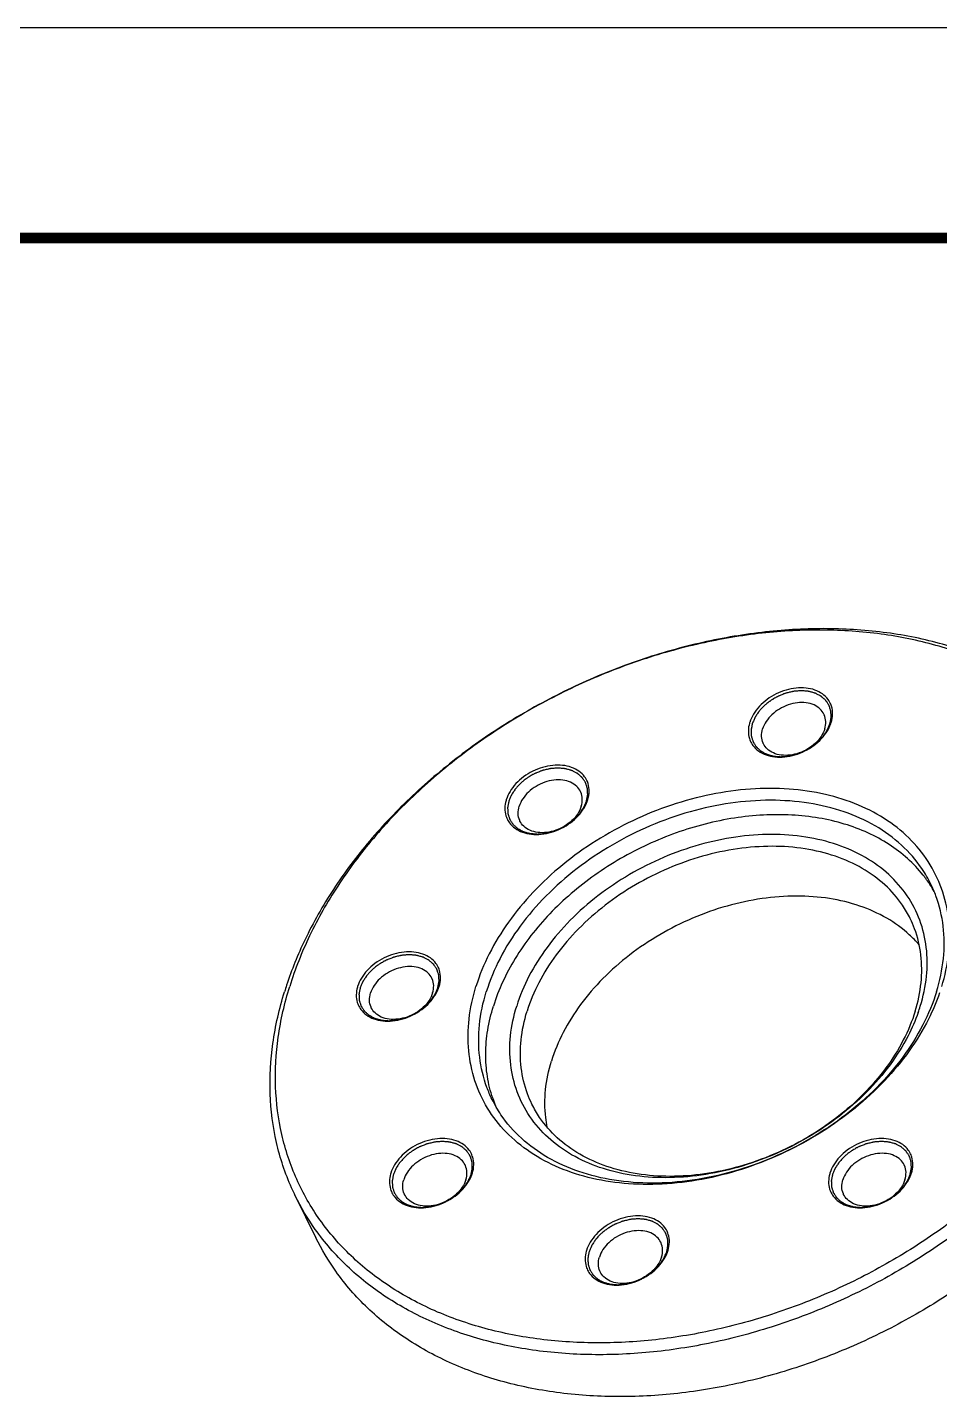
# Model space of a CAD drawing. Header units: millimetres. Extents: x 0 to 149, y 0 to 105.
# Drawn here: x 112.48 to 134.13, y 72.5 to 105 of the extents above; entities that cross this region are included whole.
import ezdxf

# ---------------------------------------------------------------- set-up
doc = ezdxf.new("R2010")
doc.units = ezdxf.units.MM
doc.header["$LTSCALE"] = 8.1675
doc.layers.get('0').update_dxf_attribs({"linetype": 'CONTINUOUS'})
doc.layers.add('02___PRT_ALL_AXES', color=7, linetype='CONTINUOUS')
doc.layers.add('7_ALL_FEATURES', color=7, linetype='CONTINUOUS')

msp = doc.modelspace()

# ---------------------------------------------------------------- linework, layer by layer
at = {"color": 7, "linetype": 'Continuous'}
msp.add_line((0, 105), (148.5, 105), dxfattribs=at)
at = {"color": 7, "linetype": 'Continuous', "const_width": 0.25}
msp.add_lwpolyline([(143.5, 100), (5, 100)], dxfattribs=at)
at = {"color": 2, "linetype": 'Continuous'}
for points, start_tangent, end_tangent in [([(131.5275, 88.4716), (131.5422, 88.5477), (131.5496, 88.5857), (131.5533, 88.6048), (131.5551, 88.6143), (131.557, 88.6238), (131.5565, 88.6329), (131.5561, 88.6421), (131.5553, 88.6604), (131.5536, 88.697), (131.5519, 88.7335), (131.5511, 88.7518), (131.5506, 88.761), (131.5502, 88.7701), (131.5476, 88.7786), (131.5449, 88.787), (131.5396, 88.8039), (131.5289, 88.8376), (131.5182, 88.8714), (131.5129, 88.8882), (131.5102, 88.8967), (131.5075, 88.9051), (131.5026, 88.9126), (131.4977, 88.9202), (131.4879, 88.9352), (131.4682, 88.9653), (131.4485, 88.9954), (131.4387, 89.0105), (131.4338, 89.018), (131.4289, 89.0255), (131.4221, 89.0316), (131.4153, 89.0377), (131.4016, 89.0498), (131.3744, 89.074), (131.3472, 89.0983), (131.3336, 89.1104), (131.3268, 89.1165), (131.32, 89.1226), (131.3114, 89.1271), (131.3029, 89.1316), (131.2859, 89.1406), (131.2519, 89.1587), (131.2179, 89.1767), (131.2009, 89.1858), (131.1924, 89.1903), (131.1839, 89.1948), (131.174, 89.1976), (131.1641, 89.2004), (131.1443, 89.206), (131.1048, 89.2172), (131.0653, 89.2283), (131.0455, 89.2339), (131.0356, 89.2367), (131.0258, 89.2395), (131.0147, 89.2405), (131.0036, 89.2414), (130.9814, 89.2434), (130.9371, 89.2472), (130.8928, 89.2511), (130.8706, 89.253), (130.8485, 89.255), (130.8255, 89.2531), (130.8026, 89.2512), (130.7567, 89.2475), (130.7108, 89.2438), (130.6879, 89.2419), (130.665, 89.24), (130.6418, 89.2345), (130.6185, 89.229), (130.5721, 89.2179), (130.5257, 89.2069), (130.5024, 89.2014), (130.4792, 89.1959), (130.4566, 89.1869), (130.434, 89.1779), (130.3888, 89.16), (130.3436, 89.142), (130.3209, 89.1331), (130.2983, 89.1241), (130.2768, 89.1118), (130.2553, 89.0994), (130.2123, 89.0748), (130.1693, 89.0502), (130.1478, 89.0378), (130.1263, 89.0255), (130.1075, 89.0108), (130.0886, 88.996), (130.051, 88.9665), (130.0133, 88.9369), (129.9945, 88.9222), (129.9757, 88.9074), (129.9599, 88.8906), (129.944, 88.8737), (129.9124, 88.84), (129.8808, 88.8063), (129.8649, 88.7895), (129.8491, 88.7727), (129.8369, 88.7544), (129.8247, 88.7361), (129.8002, 88.6996), (129.7758, 88.663), (129.7636, 88.6447), (129.7575, 88.6356), (129.7514, 88.6265), (129.7472, 88.6168), (129.7431, 88.6071), (129.7349, 88.5878), (129.7184, 88.549), (129.6854, 88.4716)], (0.1901957, 0.9817462), (-0.392221, -0.919871)), ([(129.6854, 88.4716), (129.6706, 88.3956), (129.6632, 88.3575), (129.6596, 88.3385), (129.6577, 88.329), (129.6559, 88.3195), (129.6563, 88.3103), (129.6567, 88.3012), (129.6576, 88.2829), (129.6592, 88.2463), (129.6609, 88.2097), (129.6618, 88.1914), (129.6622, 88.1823), (129.6626, 88.1731), (129.6653, 88.1647), (129.6679, 88.1563), (129.6733, 88.1394), (129.6839, 88.1056), (129.6946, 88.0719), (129.7, 88.055), (129.7026, 88.0466), (129.7053, 88.0381), (129.7102, 88.0306), (129.7151, 88.0231), (129.725, 88.008), (129.7446, 87.9779), (129.7643, 87.9478), (129.7741, 87.9328), (129.779, 87.9253), (129.784, 87.9177), (129.7908, 87.9117), (129.7976, 87.9056), (129.8112, 87.8935), (129.8384, 87.8692), (129.8657, 87.845), (129.8793, 87.8328), (129.8861, 87.8268), (129.8929, 87.8207), (129.9014, 87.8162), (129.9099, 87.8117), (129.9269, 87.8026), (129.9609, 87.7846), (129.995, 87.7665), (130.012, 87.7575), (130.0205, 87.753), (130.029, 87.7485), (130.0389, 87.7457), (130.0487, 87.7429), (130.0685, 87.7373), (130.108, 87.7261), (130.1475, 87.7149), (130.1673, 87.7093), (130.1772, 87.7066), (130.1871, 87.7038), (130.1982, 87.7028), (130.2092, 87.7018), (130.2314, 87.6999), (130.2757, 87.696), (130.32, 87.6922), (130.3422, 87.6902), (130.3644, 87.6883), (130.3873, 87.6902), (130.4102, 87.692), (130.4561, 87.6958), (130.502, 87.6995), (130.5249, 87.7014), (130.5479, 87.7032), (130.5711, 87.7087), (130.5943, 87.7143), (130.6407, 87.7253), (130.6872, 87.7364), (130.7104, 87.7419), (130.7336, 87.7474), (130.7562, 87.7564), (130.7788, 87.7654), (130.8241, 87.7833), (130.8693, 87.8012), (130.8919, 87.8102), (130.9145, 87.8192), (130.936, 87.8315), (130.9575, 87.8438), (131.0005, 87.8685), (131.0435, 87.8931), (131.065, 87.9054), (131.0865, 87.9177), (131.1054, 87.9325), (131.1242, 87.9473), (131.1618, 87.9768), (131.1995, 88.0063), (131.2183, 88.0211), (131.2371, 88.0359), (131.253, 88.0527), (131.2688, 88.0696), (131.3004, 88.1032), (131.3321, 88.1369), (131.3479, 88.1538), (131.3637, 88.1706), (131.3759, 88.1889), (131.3882, 88.2072), (131.4126, 88.2437), (131.437, 88.2803), (131.4492, 88.2985), (131.4554, 88.3077), (131.4615, 88.3168), (131.4656, 88.3265), (131.4697, 88.3362), (131.478, 88.3555), (131.4945, 88.3942), (131.5275, 88.4716)], (-0.1901957, -0.9817462), (0.392221, 0.919871)), ([(125.75, 86.6362), (125.7647, 86.7123), (125.7721, 86.7503), (125.7758, 86.7693), (125.7776, 86.7788), (125.7794, 86.7883), (125.779, 86.7975), (125.7786, 86.8066), (125.7778, 86.8249), (125.7761, 86.8615), (125.7744, 86.8981), (125.7736, 86.9164), (125.7731, 86.9255), (125.7727, 86.9347), (125.7701, 86.9431), (125.7674, 86.9516), (125.7621, 86.9684), (125.7514, 87.0022), (125.7407, 87.0359), (125.7354, 87.0528), (125.7327, 87.0612), (125.73, 87.0697), (125.7251, 87.0772), (125.7202, 87.0847), (125.7104, 87.0998), (125.6907, 87.1299), (125.671, 87.16), (125.6612, 87.175), (125.6563, 87.1826), (125.6514, 87.1901), (125.6446, 87.1961), (125.6378, 87.2022), (125.6241, 87.2143), (125.5969, 87.2386), (125.5697, 87.2629), (125.5561, 87.275), (125.5493, 87.281), (125.5424, 87.2871), (125.5339, 87.2916), (125.5254, 87.2961), (125.5084, 87.3052), (125.4744, 87.3232), (125.4404, 87.3413), (125.4234, 87.3503), (125.4149, 87.3548), (125.4064, 87.3594), (125.3965, 87.3622), (125.3866, 87.3649), (125.3668, 87.3705), (125.3273, 87.3817), (125.2878, 87.3929), (125.268, 87.3985), (125.2581, 87.4013), (125.2483, 87.4041), (125.2372, 87.405), (125.2261, 87.406), (125.2039, 87.4079), (125.1596, 87.4118), (125.1153, 87.4156), (125.0931, 87.4176), (125.071, 87.4195), (125.048, 87.4176), (125.0251, 87.4158), (124.9792, 87.412), (124.9333, 87.4083), (124.9104, 87.4065), (124.8875, 87.4046), (124.8642, 87.3991), (124.841, 87.3935), (124.7946, 87.3825), (124.7482, 87.3715), (124.7249, 87.3659), (124.7017, 87.3604), (124.6791, 87.3514), (124.6565, 87.3425), (124.6113, 87.3245), (124.5661, 87.3066), (124.5434, 87.2976), (124.5208, 87.2886), (124.4993, 87.2763), (124.4778, 87.264), (124.4348, 87.2394), (124.3918, 87.2147), (124.3703, 87.2024), (124.3488, 87.1901), (124.33, 87.1753), (124.3111, 87.1605), (124.2735, 87.131), (124.2358, 87.1015), (124.217, 87.0867), (124.1982, 87.0719), (124.1824, 87.0551), (124.1665, 87.0383), (124.1349, 87.0046), (124.1032, 86.9709), (124.0874, 86.9541), (124.0716, 86.9372), (124.0594, 86.9189), (124.0472, 86.9007), (124.0227, 86.8641), (123.9983, 86.8276), (123.9861, 86.8093), (123.98, 86.8001), (123.9739, 86.791), (123.9697, 86.7813), (123.9656, 86.7717), (123.9574, 86.7523), (123.9409, 86.7136), (123.9079, 86.6362)], (0.1901957, 0.9817462), (-0.392221, -0.919871)), ([(123.9079, 86.6362), (123.8931, 86.5601), (123.8857, 86.5221), (123.8821, 86.5031), (123.8802, 86.4935), (123.8784, 86.484), (123.8788, 86.4749), (123.8792, 86.4657), (123.8801, 86.4474), (123.8817, 86.4109), (123.8834, 86.3743), (123.8843, 86.356), (123.8847, 86.3468), (123.8851, 86.3377), (123.8878, 86.3292), (123.8904, 86.3208), (123.8958, 86.3039), (123.9064, 86.2702), (123.9171, 86.2364), (123.9224, 86.2196), (123.9251, 86.2111), (123.9278, 86.2027), (123.9327, 86.1952), (123.9376, 86.1876), (123.9475, 86.1726), (123.9671, 86.1425), (123.9868, 86.1124), (123.9966, 86.0973), (124.0015, 86.0898), (124.0065, 86.0823), (124.0133, 86.0762), (124.0201, 86.0702), (124.0337, 86.058), (124.0609, 86.0338), (124.0881, 86.0095), (124.1018, 85.9974), (124.1086, 85.9913), (124.1154, 85.9852), (124.1239, 85.9807), (124.1324, 85.9762), (124.1494, 85.9672), (124.1834, 85.9491), (124.2175, 85.9311), (124.2345, 85.922), (124.243, 85.9175), (124.2515, 85.913), (124.2614, 85.9102), (124.2712, 85.9074), (124.291, 85.9018), (124.3305, 85.8907), (124.37, 85.8795), (124.3898, 85.8739), (124.3997, 85.8711), (124.4096, 85.8683), (124.4206, 85.8673), (124.4317, 85.8664), (124.4539, 85.8644), (124.4982, 85.8606), (124.5425, 85.8567), (124.5647, 85.8548), (124.5868, 85.8529), (124.6098, 85.8547), (124.6327, 85.8566), (124.6786, 85.8603), (124.7245, 85.864), (124.7474, 85.8659), (124.7704, 85.8678), (124.7936, 85.8733), (124.8168, 85.8788), (124.8632, 85.8899), (124.9097, 85.9009), (124.9329, 85.9064), (124.9561, 85.912), (124.9787, 85.9209), (125.0013, 85.9299), (125.0465, 85.9478), (125.0918, 85.9658), (125.1144, 85.9748), (125.137, 85.9837), (125.1585, 85.9961), (125.18, 86.0084), (125.223, 86.033), (125.266, 86.0576), (125.2875, 86.07), (125.309, 86.0823), (125.3279, 86.0971), (125.3467, 86.1118), (125.3843, 86.1414), (125.422, 86.1709), (125.4408, 86.1857), (125.4596, 86.2004), (125.4755, 86.2173), (125.4913, 86.2341), (125.5229, 86.2678), (125.5546, 86.3015), (125.5704, 86.3183), (125.5862, 86.3352), (125.5984, 86.3534), (125.6107, 86.3717), (125.6351, 86.4083), (125.6595, 86.4448), (125.6717, 86.4631), (125.6778, 86.4722), (125.684, 86.4814), (125.6881, 86.491), (125.6922, 86.5007), (125.7005, 86.5201), (125.717, 86.5588), (125.75, 86.6362)], (-0.1901957, -0.9817462), (0.392221, 0.919871)), ([(122.2225, 82.205), (122.2372, 82.2811), (122.2446, 82.3191), (122.2483, 82.3381), (122.2501, 82.3477), (122.2519, 82.3572), (122.2515, 82.3663), (122.2511, 82.3755), (122.2503, 82.3938), (122.2486, 82.4303), (122.2469, 82.4669), (122.246, 82.4852), (122.2456, 82.4944), (122.2452, 82.5035), (122.2425, 82.512), (122.2399, 82.5204), (122.2345, 82.5373), (122.2239, 82.571), (122.2132, 82.6048), (122.2079, 82.6216), (122.2052, 82.6301), (122.2025, 82.6385), (122.1976, 82.646), (122.1927, 82.6536), (122.1829, 82.6686), (122.1632, 82.6987), (122.1435, 82.7288), (122.1337, 82.7439), (122.1288, 82.7514), (122.1239, 82.7589), (122.117, 82.765), (122.1102, 82.771), (122.0966, 82.7832), (122.0694, 82.8074), (122.0422, 82.8317), (122.0285, 82.8438), (122.0217, 82.8499), (122.0149, 82.8559), (122.0064, 82.8605), (121.9979, 82.865), (121.9809, 82.874), (121.9469, 82.8921), (121.9129, 82.9101), (121.8958, 82.9192), (121.8873, 82.9237), (121.8788, 82.9282), (121.869, 82.931), (121.8591, 82.9338), (121.8393, 82.9394), (121.7998, 82.9505), (121.7603, 82.9617), (121.7405, 82.9673), (121.7306, 82.9701), (121.7207, 82.9729), (121.7097, 82.9739), (121.6986, 82.9748), (121.6764, 82.9768), (121.6321, 82.9806), (121.5878, 82.9845), (121.5656, 82.9864), (121.5435, 82.9883), (121.5205, 82.9865), (121.4976, 82.9846), (121.4517, 82.9809), (121.4058, 82.9772), (121.3829, 82.9753), (121.36, 82.9734), (121.3367, 82.9679), (121.3135, 82.9624), (121.2671, 82.9513), (121.2206, 82.9403), (121.1974, 82.9348), (121.1742, 82.9292), (121.1516, 82.9203), (121.129, 82.9113), (121.0838, 82.8934), (121.0385, 82.8754), (121.0159, 82.8664), (120.9933, 82.8575), (120.9718, 82.8451), (120.9503, 82.8328), (120.9073, 82.8082), (120.8643, 82.7835), (120.8428, 82.7712), (120.8213, 82.7589), (120.8025, 82.7441), (120.7836, 82.7294), (120.746, 82.6998), (120.7083, 82.6703), (120.6895, 82.6555), (120.6707, 82.6408), (120.6548, 82.6239), (120.639, 82.6071), (120.6074, 82.5734), (120.5757, 82.5397), (120.5599, 82.5229), (120.5441, 82.506), (120.5319, 82.4878), (120.5197, 82.4695), (120.4952, 82.4329), (120.4708, 82.3964), (120.4586, 82.3781), (120.4525, 82.369), (120.4464, 82.3598), (120.4422, 82.3502), (120.4381, 82.3405), (120.4299, 82.3211), (120.4133, 82.2824), (120.3803, 82.205)], (0.1901957, 0.9817462), (-0.392221, -0.919871)), ([(120.3803, 82.205), (120.3656, 82.1289), (120.3582, 82.0909), (120.3545, 82.0719), (120.3527, 82.0624), (120.3509, 82.0529), (120.3513, 82.0437), (120.3517, 82.0346), (120.3525, 82.0163), (120.3542, 81.9797), (120.3559, 81.9431), (120.3567, 81.9248), (120.3572, 81.9157), (120.3576, 81.9065), (120.3603, 81.8981), (120.3629, 81.8896), (120.3683, 81.8728), (120.3789, 81.839), (120.3896, 81.8053), (120.3949, 81.7884), (120.3976, 81.78), (120.4003, 81.7715), (120.4052, 81.764), (120.4101, 81.7565), (120.4199, 81.7414), (120.4396, 81.7113), (120.4593, 81.6812), (120.4691, 81.6662), (120.474, 81.6586), (120.4789, 81.6511), (120.4858, 81.6451), (120.4926, 81.639), (120.5062, 81.6269), (120.5334, 81.6026), (120.5606, 81.5783), (120.5742, 81.5662), (120.5811, 81.5601), (120.5879, 81.5541), (120.5964, 81.5496), (120.6049, 81.5451), (120.6219, 81.536), (120.6559, 81.518), (120.6899, 81.4999), (120.7069, 81.4909), (120.7155, 81.4864), (120.724, 81.4818), (120.7338, 81.479), (120.7437, 81.4763), (120.7635, 81.4707), (120.803, 81.4595), (120.8425, 81.4483), (120.8623, 81.4427), (120.8722, 81.4399), (120.8821, 81.4371), (120.8931, 81.4362), (120.9042, 81.4352), (120.9264, 81.4333), (120.9707, 81.4294), (121.015, 81.4256), (121.0372, 81.4236), (121.0593, 81.4217), (121.0823, 81.4236), (121.1052, 81.4254), (121.1511, 81.4291), (121.197, 81.4329), (121.2199, 81.4347), (121.2428, 81.4366), (121.2661, 81.4421), (121.2893, 81.4477), (121.3357, 81.4587), (121.3822, 81.4697), (121.4054, 81.4753), (121.4286, 81.4808), (121.4512, 81.4898), (121.4738, 81.4987), (121.519, 81.5167), (121.5643, 81.5346), (121.5869, 81.5436), (121.6095, 81.5526), (121.631, 81.5649), (121.6525, 81.5772), (121.6955, 81.6018), (121.7385, 81.6265), (121.76, 81.6388), (121.7815, 81.6511), (121.8003, 81.6659), (121.8192, 81.6807), (121.8568, 81.7102), (121.8945, 81.7397), (121.9133, 81.7545), (121.9321, 81.7693), (121.9479, 81.7861), (121.9638, 81.8029), (121.9954, 81.8366), (122.0271, 81.8703), (122.0429, 81.8871), (122.0587, 81.904), (122.0709, 81.9223), (122.0831, 81.9405), (122.1076, 81.9771), (122.132, 82.0136), (122.1442, 82.0319), (122.1503, 82.041), (122.1564, 82.0502), (122.1606, 82.0599), (122.1647, 82.0695), (122.1729, 82.0889), (122.1895, 82.1276), (122.2225, 82.205)], (-0.1901957, -0.9817462), (0.392221, 0.919871)), ([(123.0113, 77.7738), (123.026, 77.8499), (123.0334, 77.888), (123.0371, 77.907), (123.0389, 77.9165), (123.0408, 77.926), (123.0404, 77.9351), (123.0399, 77.9443), (123.0391, 77.9626), (123.0374, 77.9992), (123.0357, 78.0358), (123.0349, 78.0541), (123.0345, 78.0632), (123.0341, 78.0724), (123.0314, 78.0808), (123.0287, 78.0892), (123.0234, 78.1061), (123.0127, 78.1398), (123.002, 78.1736), (122.9967, 78.1905), (122.994, 78.1989), (122.9914, 78.2073), (122.9865, 78.2149), (122.9815, 78.2224), (122.9717, 78.2374), (122.952, 78.2675), (122.9324, 78.2976), (122.9225, 78.3127), (122.9176, 78.3202), (122.9127, 78.3277), (122.9059, 78.3338), (122.8991, 78.3399), (122.8855, 78.352), (122.8582, 78.3763), (122.831, 78.4005), (122.8174, 78.4127), (122.8106, 78.4187), (122.8038, 78.4248), (122.7953, 78.4293), (122.7868, 78.4338), (122.7698, 78.4428), (122.7357, 78.4609), (122.7017, 78.479), (122.6847, 78.488), (122.6762, 78.4925), (122.6677, 78.497), (122.6578, 78.4998), (122.6479, 78.5026), (122.6282, 78.5082), (122.5886, 78.5194), (122.5491, 78.5305), (122.5294, 78.5361), (122.5195, 78.5389), (122.5096, 78.5417), (122.4985, 78.5427), (122.4874, 78.5437), (122.4653, 78.5456), (122.421, 78.5494), (122.3766, 78.5533), (122.3545, 78.5552), (122.3323, 78.5572), (122.3094, 78.5553), (122.2864, 78.5534), (122.2406, 78.5497), (122.1947, 78.546), (122.1717, 78.5441), (122.1488, 78.5423), (122.1256, 78.5367), (122.1024, 78.5312), (122.0559, 78.5202), (122.0095, 78.5091), (121.9863, 78.5036), (121.9631, 78.4981), (121.9404, 78.4891), (121.9178, 78.4801), (121.8726, 78.4622), (121.8274, 78.4442), (121.8048, 78.4353), (121.7822, 78.4263), (121.7607, 78.414), (121.7392, 78.4017), (121.6961, 78.377), (121.6531, 78.3524), (121.6316, 78.3401), (121.6101, 78.3277), (121.5913, 78.313), (121.5725, 78.2982), (121.5348, 78.2687), (121.4972, 78.2391), (121.4783, 78.2244), (121.4595, 78.2096), (121.4437, 78.1928), (121.4279, 78.1759), (121.3962, 78.1422), (121.3646, 78.1086), (121.3488, 78.0917), (121.3329, 78.0749), (121.3207, 78.0566), (121.3085, 78.0383), (121.2841, 78.0018), (121.2596, 77.9652), (121.2474, 77.947), (121.2413, 77.9378), (121.2352, 77.9287), (121.2311, 77.919), (121.2269, 77.9093), (121.2187, 77.89), (121.2022, 77.8513), (121.1692, 77.7738)], (0.1901957, 0.9817462), (-0.392221, -0.919871)), ([(133.4319, 77.7738), (133.4467, 77.8499), (133.454, 77.888), (133.4577, 77.907), (133.4596, 77.9165), (133.4614, 77.926), (133.461, 77.9351), (133.4606, 77.9443), (133.4597, 77.9626), (133.458, 77.9992), (133.4564, 78.0358), (133.4555, 78.0541), (133.4551, 78.0632), (133.4547, 78.0724), (133.452, 78.0808), (133.4493, 78.0892), (133.444, 78.1061), (133.4333, 78.1398), (133.4227, 78.1736), (133.4173, 78.1905), (133.4147, 78.1989), (133.412, 78.2073), (133.4071, 78.2149), (133.4022, 78.2224), (133.3923, 78.2374), (133.3727, 78.2675), (133.353, 78.2976), (133.3431, 78.3127), (133.3382, 78.3202), (133.3333, 78.3277), (133.3265, 78.3338), (133.3197, 78.3399), (133.3061, 78.352), (133.2789, 78.3763), (133.2516, 78.4005), (133.238, 78.4127), (133.2312, 78.4187), (133.2244, 78.4248), (133.2159, 78.4293), (133.2074, 78.4338), (133.1904, 78.4428), (133.1563, 78.4609), (133.1223, 78.479), (133.1053, 78.488), (133.0968, 78.4925), (133.0883, 78.497), (133.0784, 78.4998), (133.0685, 78.5026), (133.0488, 78.5082), (133.0093, 78.5194), (132.9697, 78.5305), (132.95, 78.5361), (132.9401, 78.5389), (132.9302, 78.5417), (132.9191, 78.5427), (132.908, 78.5437), (132.8859, 78.5456), (132.8416, 78.5494), (132.7972, 78.5533), (132.7751, 78.5552), (132.7529, 78.5572), (132.73, 78.5553), (132.707, 78.5534), (132.6612, 78.5497), (132.6153, 78.546), (132.5924, 78.5441), (132.5694, 78.5423), (132.5462, 78.5367), (132.523, 78.5312), (132.4765, 78.5202), (132.4301, 78.5091), (132.4069, 78.5036), (132.3837, 78.4981), (132.3611, 78.4891), (132.3384, 78.4801), (132.2932, 78.4622), (132.248, 78.4442), (132.2254, 78.4353), (132.2028, 78.4263), (132.1813, 78.414), (132.1598, 78.4017), (132.1168, 78.377), (132.0737, 78.3524), (132.0522, 78.3401), (132.0307, 78.3277), (132.0119, 78.313), (131.9931, 78.2982), (131.9554, 78.2687), (131.9178, 78.2391), (131.899, 78.2244), (131.8801, 78.2096), (131.8643, 78.1928), (131.8485, 78.1759), (131.8168, 78.1422), (131.7852, 78.1086), (131.7694, 78.0917), (131.7536, 78.0749), (131.7413, 78.0566), (131.7291, 78.0383), (131.7047, 78.0018), (131.6803, 77.9652), (131.668, 77.947), (131.6619, 77.9378), (131.6558, 77.9287), (131.6517, 77.919), (131.6476, 77.9093), (131.6393, 77.89), (131.6228, 77.8513), (131.5898, 77.7738)], (0.1901957, 0.9817462), (-0.392221, -0.919871)), ([(121.1692, 77.7738), (121.1544, 77.6978), (121.1471, 77.6597), (121.1434, 77.6407), (121.1415, 77.6312), (121.1397, 77.6217), (121.1401, 77.6126), (121.1405, 77.6034), (121.1414, 77.5851), (121.1431, 77.5485), (121.1448, 77.5119), (121.1456, 77.4936), (121.146, 77.4845), (121.1464, 77.4753), (121.1491, 77.4669), (121.1518, 77.4585), (121.1571, 77.4416), (121.1678, 77.4079), (121.1784, 77.3741), (121.1838, 77.3572), (121.1864, 77.3488), (121.1891, 77.3404), (121.194, 77.3328), (121.199, 77.3253), (121.2088, 77.3103), (121.2285, 77.2802), (121.2481, 77.2501), (121.258, 77.235), (121.2629, 77.2275), (121.2678, 77.22), (121.2746, 77.2139), (121.2814, 77.2078), (121.295, 77.1957), (121.3222, 77.1714), (121.3495, 77.1472), (121.3631, 77.135), (121.3699, 77.129), (121.3767, 77.1229), (121.3852, 77.1184), (121.3937, 77.1139), (121.4107, 77.1049), (121.4448, 77.0868), (121.4788, 77.0687), (121.4958, 77.0597), (121.5043, 77.0552), (121.5128, 77.0507), (121.5227, 77.0479), (121.5326, 77.0451), (121.5523, 77.0395), (121.5919, 77.0283), (121.6314, 77.0172), (121.6511, 77.0116), (121.661, 77.0088), (121.6709, 77.006), (121.682, 77.005), (121.6931, 77.004), (121.7152, 77.0021), (121.7595, 76.9982), (121.8039, 76.9944), (121.826, 76.9925), (121.8482, 76.9905), (121.8711, 76.9924), (121.8941, 76.9943), (121.9399, 76.998), (121.9858, 77.0017), (122.0088, 77.0036), (122.0317, 77.0054), (122.0549, 77.011), (122.0781, 77.0165), (122.1246, 77.0275), (122.171, 77.0386), (122.1942, 77.0441), (122.2174, 77.0496), (122.24, 77.0586), (122.2627, 77.0676), (122.3079, 77.0855), (122.3531, 77.1035), (122.3757, 77.1124), (122.3983, 77.1214), (122.4198, 77.1337), (122.4413, 77.146), (122.4843, 77.1707), (122.5274, 77.1953), (122.5489, 77.2076), (122.5704, 77.22), (122.5892, 77.2347), (122.608, 77.2495), (122.6457, 77.279), (122.6833, 77.3086), (122.7021, 77.3233), (122.721, 77.3381), (122.7368, 77.3549), (122.7526, 77.3718), (122.7843, 77.4055), (122.8159, 77.4391), (122.8317, 77.456), (122.8476, 77.4728), (122.8598, 77.4911), (122.872, 77.5094), (122.8964, 77.5459), (122.9209, 77.5825), (122.9331, 77.6007), (122.9392, 77.6099), (122.9453, 77.619), (122.9494, 77.6287), (122.9535, 77.6384), (122.9618, 77.6577), (122.9783, 77.6964), (123.0113, 77.7738)], (-0.1901957, -0.9817462), (0.392221, 0.919871)), ([(131.5898, 77.7738), (131.5751, 77.6978), (131.5677, 77.6597), (131.564, 77.6407), (131.5622, 77.6312), (131.5603, 77.6217), (131.5607, 77.6126), (131.5612, 77.6034), (131.562, 77.5851), (131.5637, 77.5485), (131.5654, 77.5119), (131.5662, 77.4936), (131.5666, 77.4845), (131.5671, 77.4753), (131.5697, 77.4669), (131.5724, 77.4585), (131.5777, 77.4416), (131.5884, 77.4079), (131.5991, 77.3741), (131.6044, 77.3572), (131.6071, 77.3488), (131.6097, 77.3404), (131.6146, 77.3328), (131.6196, 77.3253), (131.6294, 77.3103), (131.6491, 77.2802), (131.6687, 77.2501), (131.6786, 77.235), (131.6835, 77.2275), (131.6884, 77.22), (131.6952, 77.2139), (131.702, 77.2078), (131.7156, 77.1957), (131.7429, 77.1714), (131.7701, 77.1472), (131.7837, 77.135), (131.7905, 77.129), (131.7973, 77.1229), (131.8058, 77.1184), (131.8143, 77.1139), (131.8313, 77.1049), (131.8654, 77.0868), (131.8994, 77.0687), (131.9164, 77.0597), (131.9249, 77.0552), (131.9334, 77.0507), (131.9433, 77.0479), (131.9532, 77.0451), (131.9729, 77.0395), (132.0125, 77.0283), (132.052, 77.0172), (132.0718, 77.0116), (132.0816, 77.0088), (132.0915, 77.006), (132.1026, 77.005), (132.1137, 77.004), (132.1358, 77.0021), (132.1802, 76.9982), (132.2245, 76.9944), (132.2466, 76.9925), (132.2688, 76.9905), (132.2917, 76.9924), (132.3147, 76.9943), (132.3606, 76.998), (132.4064, 77.0017), (132.4294, 77.0036), (132.4523, 77.0054), (132.4755, 77.011), (132.4987, 77.0165), (132.5452, 77.0275), (132.5916, 77.0386), (132.6148, 77.0441), (132.638, 77.0496), (132.6607, 77.0586), (132.6833, 77.0676), (132.7285, 77.0855), (132.7737, 77.1035), (132.7963, 77.1124), (132.8189, 77.1214), (132.8405, 77.1337), (132.862, 77.146), (132.905, 77.1707), (132.948, 77.1953), (132.9695, 77.2076), (132.991, 77.22), (133.0098, 77.2347), (133.0286, 77.2495), (133.0663, 77.279), (133.1039, 77.3086), (133.1228, 77.3233), (133.1416, 77.3381), (133.1574, 77.3549), (133.1732, 77.3718), (133.2049, 77.4055), (133.2365, 77.4391), (133.2523, 77.456), (133.2682, 77.4728), (133.2804, 77.4911), (133.2926, 77.5094), (133.317, 77.5459), (133.3415, 77.5825), (133.3537, 77.6007), (133.3598, 77.6099), (133.3659, 77.619), (133.37, 77.6287), (133.3742, 77.6384), (133.3824, 77.6577), (133.3989, 77.6964), (133.4319, 77.7738)], (-0.1901957, -0.9817462), (0.392221, 0.919871)), ([(127.6544, 75.9384), (127.6692, 76.0145), (127.6765, 76.0525), (127.6802, 76.0715), (127.6821, 76.081), (127.6839, 76.0905), (127.6835, 76.0997), (127.6831, 76.1088), (127.6822, 76.1271), (127.6805, 76.1637), (127.6788, 76.2003), (127.678, 76.2186), (127.6776, 76.2278), (127.6772, 76.2369), (127.6745, 76.2453), (127.6718, 76.2538), (127.6665, 76.2706), (127.6558, 76.3044), (127.6452, 76.3381), (127.6398, 76.355), (127.6372, 76.3635), (127.6345, 76.3719), (127.6296, 76.3794), (127.6247, 76.3869), (127.6148, 76.402), (127.5951, 76.4321), (127.5755, 76.4622), (127.5656, 76.4772), (127.5607, 76.4848), (127.5558, 76.4923), (127.549, 76.4984), (127.5422, 76.5044), (127.5286, 76.5166), (127.5014, 76.5408), (127.4741, 76.5651), (127.4605, 76.5772), (127.4537, 76.5833), (127.4469, 76.5893), (127.4384, 76.5938), (127.4299, 76.5984), (127.4129, 76.6074), (127.3788, 76.6255), (127.3448, 76.6435), (127.3278, 76.6525), (127.3193, 76.6571), (127.3108, 76.6616), (127.3009, 76.6644), (127.291, 76.6672), (127.2713, 76.6728), (127.2317, 76.6839), (127.1922, 76.6951), (127.1725, 76.7007), (127.1626, 76.7035), (127.1527, 76.7063), (127.1416, 76.7072), (127.1305, 76.7082), (127.1084, 76.7101), (127.0641, 76.714), (127.0197, 76.7179), (126.9976, 76.7198), (126.9754, 76.7217), (126.9525, 76.7199), (126.9295, 76.718), (126.8837, 76.7143), (126.8378, 76.7105), (126.8148, 76.7087), (126.7919, 76.7068), (126.7687, 76.7013), (126.7455, 76.6958), (126.699, 76.6847), (126.6526, 76.6737), (126.6294, 76.6681), (126.6062, 76.6626), (126.5836, 76.6537), (126.5609, 76.6447), (126.5157, 76.6267), (126.4705, 76.6088), (126.4479, 76.5998), (126.4253, 76.5909), (126.4038, 76.5785), (126.3823, 76.5662), (126.3393, 76.5416), (126.2962, 76.5169), (126.2747, 76.5046), (126.2532, 76.4923), (126.2344, 76.4775), (126.2156, 76.4628), (126.1779, 76.4332), (126.1403, 76.4037), (126.1215, 76.3889), (126.1026, 76.3742), (126.0868, 76.3573), (126.071, 76.3405), (126.0393, 76.3068), (126.0077, 76.2731), (125.9919, 76.2563), (125.976, 76.2394), (125.9638, 76.2212), (125.9516, 76.2029), (125.9272, 76.1663), (125.9027, 76.1298), (125.8905, 76.1115), (125.8844, 76.1024), (125.8783, 76.0932), (125.8742, 76.0836), (125.8701, 76.0739), (125.8618, 76.0545), (125.8453, 76.0158), (125.8123, 75.9384)], (0.1901957, 0.9817462), (-0.392221, -0.919871)), ([(125.8123, 75.9384), (125.7976, 75.8623), (125.7902, 75.8243), (125.7865, 75.8053), (125.7847, 75.7958), (125.7828, 75.7863), (125.7832, 75.7771), (125.7837, 75.768), (125.7845, 75.7497), (125.7862, 75.7131), (125.7879, 75.6765), (125.7887, 75.6582), (125.7891, 75.649), (125.7895, 75.6399), (125.7922, 75.6315), (125.7949, 75.623), (125.8002, 75.6062), (125.8109, 75.5724), (125.8216, 75.5387), (125.8269, 75.5218), (125.8296, 75.5134), (125.8322, 75.5049), (125.8371, 75.4974), (125.8421, 75.4899), (125.8519, 75.4748), (125.8716, 75.4447), (125.8912, 75.4146), (125.9011, 75.3996), (125.906, 75.392), (125.9109, 75.3845), (125.9177, 75.3784), (125.9245, 75.3724), (125.9381, 75.3602), (125.9654, 75.336), (125.9926, 75.3117), (126.0062, 75.2996), (126.013, 75.2935), (126.0198, 75.2875), (126.0283, 75.283), (126.0368, 75.2784), (126.0538, 75.2694), (126.0879, 75.2513), (126.1219, 75.2333), (126.1389, 75.2243), (126.1474, 75.2197), (126.1559, 75.2152), (126.1658, 75.2124), (126.1757, 75.2096), (126.1954, 75.2041), (126.235, 75.1929), (126.2745, 75.1817), (126.2942, 75.1761), (126.3041, 75.1733), (126.314, 75.1705), (126.3251, 75.1696), (126.3362, 75.1686), (126.3583, 75.1667), (126.4027, 75.1628), (126.447, 75.1589), (126.4691, 75.157), (126.4913, 75.1551), (126.5142, 75.1569), (126.5372, 75.1588), (126.583, 75.1625), (126.6289, 75.1663), (126.6519, 75.1681), (126.6748, 75.17), (126.698, 75.1755), (126.7212, 75.181), (126.7677, 75.1921), (126.8141, 75.2031), (126.8373, 75.2087), (126.8605, 75.2142), (126.8832, 75.2232), (126.9058, 75.2321), (126.951, 75.2501), (126.9962, 75.268), (127.0188, 75.277), (127.0414, 75.286), (127.0629, 75.2983), (127.0845, 75.3106), (127.1275, 75.3352), (127.1705, 75.3599), (127.192, 75.3722), (127.2135, 75.3845), (127.2323, 75.3993), (127.2511, 75.414), (127.2888, 75.4436), (127.3264, 75.4731), (127.3453, 75.4879), (127.3641, 75.5026), (127.3799, 75.5195), (127.3957, 75.5363), (127.4274, 75.57), (127.459, 75.6037), (127.4748, 75.6205), (127.4907, 75.6374), (127.5029, 75.6556), (127.5151, 75.6739), (127.5395, 75.7105), (127.564, 75.747), (127.5762, 75.7653), (127.5823, 75.7744), (127.5884, 75.7836), (127.5925, 75.7932), (127.5967, 75.8029), (127.6049, 75.8223), (127.6214, 75.861), (127.6544, 75.9384)], (-0.1901957, -0.9817462), (0.392221, 0.919871))]:
    msp.add_spline(points, degree=3, dxfattribs=dict(at, start_tangent=start_tangent, end_tangent=end_tangent))
at = {"layer": '02___PRT_ALL_AXES', "color": 7, "linetype": 'Continuous'}
msp.add_line((118.8406, 77.2658), (119.3287, 76.2712), dxfattribs=at)
for centre, radius, start, end in [((131.0411, 88.723), 0.5489, 17.15591, 22.57078), ((130.3777, 88.2698), 0.7889, 162.82531, 164.31318), ((130.7753, 88.7449), 0.8196, 339.95642, 342.81616), ((130.1434, 88.2828), 0.5511, 209.80452, 216.19801), ((125.2636, 86.8876), 0.5489, 17.15591, 22.57078), ((124.6002, 86.4343), 0.7889, 162.82531, 164.31318), ((124.9978, 86.9094), 0.8196, 339.95642, 342.81616), ((124.3659, 86.4473), 0.5511, 209.80452, 216.19801), ((131.3604, 82.9836), 3.0417, 29.66389, 33.30338), ((121.7361, 82.4564), 0.5489, 17.15591, 22.57078), ((121.0727, 82.0032), 0.7889, 162.82531, 164.31318), ((121.4702, 82.4782), 0.8196, 339.95642, 342.81616), ((120.8384, 82.0161), 0.5511, 209.80452, 216.19801), ((126.4048, 80.5526), 3.0386, 198.64519, 202.40816), ((122.5249, 78.0252), 0.5489, 17.15591, 22.57078), ((132.9456, 78.0252), 0.5489, 17.15591, 22.57078), ((121.8616, 77.572), 0.7889, 162.82531, 164.31318), ((122.2591, 78.0471), 0.8196, 339.95642, 342.81616), ((132.2822, 77.572), 0.7889, 162.82531, 164.31318), ((132.6797, 78.0471), 0.8196, 339.95642, 342.81616), ((121.6273, 77.585), 0.5511, 209.80452, 216.19801), ((132.0479, 77.585), 0.5511, 209.80452, 216.19801), ((127.1681, 76.1898), 0.5489, 17.15591, 22.57078), ((126.5047, 75.7365), 0.7889, 162.82531, 164.31318), ((126.9022, 76.2116), 0.8196, 339.95642, 342.81616), ((126.2704, 75.7495), 0.5511, 209.80452, 216.19801)]:
    msp.add_arc(centre, radius, start, end, dxfattribs=at)
for points, start_tangent, end_tangent in [([(131.548, 88.9337), (131.4836, 89.0481), (131.3497, 89.1796), (131.1718, 89.2718), (130.9601, 89.3192), (130.7269, 89.3192), (130.4859, 89.2718), (130.251, 89.1796), (130.0358, 89.0481), (129.8529, 88.8849), (129.713, 88.6995), (129.6241, 88.5027)], (-0.3837241, 0.9234478), (-0.2952474, -0.9554208)), ([(131.3856, 88.6997), (131.2963, 88.8209), (131.1497, 88.9173), (130.964, 88.9676), (130.7542, 88.9676), (130.5375, 88.9173), (130.3312, 88.8209), (130.1522, 88.6861), (130.015, 88.5239), (129.9306, 88.3473)], (-0.4416922, 0.8971666), (-0.2952474, -0.9554208)), ([(131.5583, 88.5027), (131.591, 88.6995), (131.5656, 88.8849)], (0.2952474, 0.9554208), (-0.294849, 0.9555439)), ([(129.6183, 88.4831), (129.5913, 88.3059), (129.6167, 88.1205), (129.6652, 88.0088)], (-0.270339, -0.9627652), (0.4971417, -0.8676694)), ([(131.4043, 88.3473), (131.429, 88.5239), (131.392, 88.6861), (131.3856, 88.6997)], (0.2952474, 0.9554208), (-0.4416922, 0.8971666)), ([(131.4662, 88.3006), (131.4693, 88.3059), (131.5452, 88.4639)], (0.5186504, 0.8549864), (0.3425485, 0.9395001)), ([(129.6987, 87.9573), (129.8326, 87.8258), (130.0106, 87.7337), (130.2223, 87.6862), (130.4554, 87.6862), (130.6965, 87.7337), (130.9314, 87.8258), (131.1465, 87.9573), (131.3294, 88.1205), (131.4662, 88.3006)], (0.5906987, -0.8068922), (0.5186504, 0.8549864)), ([(129.9493, 87.9949), (129.9429, 88.0085), (129.9059, 88.1708), (129.9306, 88.3473)], (-0.4416922, 0.8971666), (0.2952474, 0.9554208)), ([(131.4043, 88.3473), (131.3199, 88.1708), (131.1826, 88.0085), (131.0036, 87.8737), (130.7974, 87.7773), (130.5806, 87.727), (130.3709, 87.727), (130.1852, 87.7773), (130.0385, 87.8737), (129.9493, 87.9949)], (-0.2952474, -0.9554208), (-0.4416922, 0.8971666)), ([(125.7705, 87.0983), (125.7061, 87.2127), (125.5722, 87.3442), (125.3943, 87.4363), (125.1825, 87.4838), (124.9494, 87.4838), (124.7084, 87.4363), (124.4735, 87.3442), (124.2583, 87.2127), (124.0754, 87.0495), (123.9355, 86.8641), (123.8465, 86.6673)], (-0.3837241, 0.9234478), (-0.2952474, -0.9554208)), ([(125.6081, 86.8643), (125.5188, 86.9855), (125.3722, 87.0819), (125.1865, 87.1321), (124.9767, 87.1321), (124.76, 87.0819), (124.5537, 86.9855), (124.3747, 86.8507), (124.2375, 86.6884), (124.1531, 86.5119)], (-0.4416922, 0.8971666), (-0.2952474, -0.9554208)), ([(125.6268, 86.5119), (125.6515, 86.6884), (125.6145, 86.8507), (125.6081, 86.8643)], (0.2952474, 0.9554208), (-0.4416922, 0.8971666)), ([(125.7808, 86.6673), (125.8135, 86.8641), (125.7881, 87.0495)], (0.2952474, 0.9554208), (-0.294849, 0.9555439)), ([(123.8408, 86.6476), (123.8138, 86.4704), (123.8392, 86.285), (123.8877, 86.1734)], (-0.270339, -0.9627652), (0.4971417, -0.8676694)), ([(123.9212, 86.1218), (124.0551, 85.9904), (124.2331, 85.8982), (124.4448, 85.8508), (124.6779, 85.8508), (124.919, 85.8982), (125.1539, 85.9904), (125.369, 86.1218), (125.5519, 86.285), (125.6887, 86.4652)], (0.5906987, -0.8068922), (0.5186504, 0.8549864)), ([(124.1717, 86.1594), (124.1653, 86.1731), (124.1284, 86.3353), (124.1531, 86.5119)], (-0.4416922, 0.8971666), (0.2952474, 0.9554208)), ([(125.6268, 86.5119), (125.5424, 86.3353), (125.4051, 86.1731), (125.2261, 86.0383), (125.0199, 85.9418), (124.8031, 85.8916), (124.5934, 85.8916), (124.4077, 85.9418), (124.261, 86.0383), (124.1717, 86.1594)], (-0.2952474, -0.9554208), (-0.4416922, 0.8971666)), ([(125.6887, 86.4652), (125.6918, 86.4704), (125.7677, 86.6285)], (0.5186504, 0.8549864), (0.3425485, 0.9395001)), ([(133.9026, 84.6537), (133.7388, 84.88), (133.3704, 85.2706), (132.9313, 85.6059), (132.4284, 85.8808), (131.8695, 86.0908), (131.2636, 86.2327), (130.6201, 86.3042), (129.9492, 86.3042), (129.2615, 86.2327), (128.5679, 86.0908), (127.8792, 85.8808), (127.2064, 85.6059), (126.56, 85.2706), (125.9502, 84.88), (125.3868, 84.4404), (124.8784, 83.9586), (124.4332, 83.4424), (124.0583, 82.8998), (123.7594, 82.3393), (123.5413, 81.7699)], (-0.5490105, 0.8358154), (-0.2952474, -0.9554208)), ([(122.243, 82.6671), (122.1786, 82.7815), (122.0447, 82.913), (121.8667, 83.0051), (121.655, 83.0526), (121.4219, 83.0526), (121.1809, 83.0051), (120.9459, 82.913), (120.7308, 82.7815), (120.5479, 82.6183), (120.408, 82.4329), (120.319, 82.2361)], (-0.3837241, 0.9234478), (-0.2952474, -0.9554208)), ([(122.0806, 82.4331), (121.9913, 82.5543), (121.8447, 82.6507), (121.659, 82.701), (121.4492, 82.701), (121.2325, 82.6507), (121.0262, 82.5543), (120.8472, 82.4195), (120.71, 82.2572), (120.6256, 82.0807)], (-0.4416922, 0.8971666), (-0.2952474, -0.9554208)), ([(122.2533, 82.2361), (122.286, 82.4329), (122.2606, 82.6183)], (0.2952474, 0.9554208), (-0.294849, 0.9555439)), ([(122.0993, 82.0807), (122.124, 82.2572), (122.087, 82.4195), (122.0806, 82.4331)], (0.2952474, 0.9554208), (-0.4416922, 0.8971666)), ([(120.3132, 82.2164), (120.2863, 82.0393), (120.3117, 81.8539), (120.3602, 81.7422)], (-0.270339, -0.9627652), (0.4971417, -0.8676694)), ([(120.3937, 81.6907), (120.5276, 81.5592), (120.7056, 81.4671), (120.9173, 81.4196), (121.1504, 81.4196), (121.3914, 81.4671), (121.6264, 81.5592), (121.8415, 81.6907), (122.0244, 81.8539), (122.1612, 82.034)], (0.5906987, -0.8068922), (0.5186504, 0.8549864)), ([(120.6442, 81.7283), (120.6378, 81.7419), (120.6008, 81.9041), (120.6256, 82.0807)], (-0.4416922, 0.8971666), (0.2952474, 0.9554208)), ([(122.0993, 82.0807), (122.0148, 81.9041), (121.8776, 81.7419), (121.6986, 81.6071), (121.4924, 81.5107), (121.2756, 81.4604), (121.0659, 81.4604), (120.8802, 81.5107), (120.7335, 81.6071), (120.6442, 81.7283)], (-0.2952474, -0.9554208), (-0.4416922, 0.8971666)), ([(122.1612, 82.034), (122.1643, 82.0393), (122.2402, 82.1973)], (0.5186504, 0.8549864), (0.3425485, 0.9395001)), ([(123.5257, 79.5811), (123.3996, 80.0974), (123.3599, 80.64), (123.4074, 81.2005), (123.5413, 81.7699)], (-0.3197067, 0.9475166), (0.2952474, 0.9554208)), ([(123.0318, 78.2359), (122.9674, 78.3503), (122.8336, 78.4818), (122.6556, 78.574), (122.4439, 78.6214), (122.2107, 78.6214), (121.9697, 78.574), (121.7348, 78.4818), (121.5196, 78.3503), (121.3368, 78.1872), (121.1968, 78.0018), (121.1079, 77.8049)], (-0.3837241, 0.9234478), (-0.2952474, -0.9554208)), ([(133.4524, 78.2359), (133.388, 78.3503), (133.2542, 78.4818), (133.0762, 78.574), (132.8645, 78.6214), (132.6314, 78.6214), (132.3903, 78.574), (132.1554, 78.4818), (131.9403, 78.3503), (131.7574, 78.1872), (131.6174, 78.0018), (131.5285, 77.8049)], (-0.3837241, 0.9234478), (-0.2952474, -0.9554208)), ([(122.8694, 78.002), (122.7801, 78.1231), (122.6335, 78.2196), (122.4478, 78.2698), (122.2381, 78.2698), (122.0213, 78.2196), (121.8151, 78.1231), (121.6361, 77.9883), (121.4988, 77.8261), (121.4144, 77.6495)], (-0.4416922, 0.8971666), (-0.2952474, -0.9554208)), ([(122.8881, 77.6495), (122.9128, 77.8261), (122.8758, 77.9883), (122.8694, 78.002)], (0.2952474, 0.9554208), (-0.4416922, 0.8971666)), ([(123.0421, 77.8049), (123.0748, 78.0018), (123.0494, 78.1872)], (0.2952474, 0.9554208), (-0.294849, 0.9555439)), ([(133.29, 78.002), (133.2008, 78.1231), (133.0541, 78.2196), (132.8684, 78.2698), (132.6587, 78.2698), (132.4419, 78.2196), (132.2357, 78.1231), (132.0567, 77.9883), (131.9194, 77.8261), (131.835, 77.6495)], (-0.4416922, 0.8971666), (-0.2952474, -0.9554208)), ([(133.3087, 77.6495), (133.3334, 77.8261), (133.2964, 77.9883), (133.29, 78.002)], (0.2952474, 0.9554208), (-0.4416922, 0.8971666)), ([(133.4627, 77.8049), (133.4954, 78.0018), (133.4701, 78.1872)], (0.2952474, 0.9554208), (-0.294849, 0.9555439)), ([(121.1021, 77.7853), (121.0752, 77.6081), (121.1005, 77.4227), (121.1491, 77.3111)], (-0.270339, -0.9627652), (0.4971417, -0.8676694)), ([(122.95, 77.6029), (122.9532, 77.6081), (123.0291, 77.7662)], (0.5186504, 0.8549864), (0.3425485, 0.9395001)), ([(131.5227, 77.7853), (131.4958, 77.6081), (131.5212, 77.4227), (131.5697, 77.3111)], (-0.270339, -0.9627652), (0.4971417, -0.8676694)), ([(133.3706, 77.6029), (133.3738, 77.6081), (133.4497, 77.7662)], (0.5186504, 0.8549864), (0.3425485, 0.9395001)), ([(121.1826, 77.2595), (121.3164, 77.128), (121.4944, 77.0359), (121.7061, 76.9884), (121.9392, 76.9884), (122.1803, 77.0359), (122.4152, 77.128), (122.6303, 77.2595), (122.8132, 77.4227), (122.95, 77.6029)], (0.5906987, -0.8068922), (0.5186504, 0.8549864)), ([(121.4331, 77.2971), (121.4267, 77.3107), (121.3897, 77.473), (121.4144, 77.6495)], (-0.4416922, 0.8971666), (0.2952474, 0.9554208)), ([(122.8881, 77.6495), (122.8037, 77.473), (122.6664, 77.3107), (122.4874, 77.1759), (122.2812, 77.0795), (122.0644, 77.0292), (121.8547, 77.0292), (121.669, 77.0795), (121.5224, 77.1759), (121.4331, 77.2971)], (-0.2952474, -0.9554208), (-0.4416922, 0.8971666)), ([(131.6032, 77.2595), (131.737, 77.128), (131.915, 77.0359), (132.1267, 76.9884), (132.3599, 76.9884), (132.6009, 77.0359), (132.8358, 77.128), (133.051, 77.2595), (133.2338, 77.4227), (133.3706, 77.6029)], (0.5906987, -0.8068922), (0.5186504, 0.8549864)), ([(131.8537, 77.2971), (131.8473, 77.3107), (131.8103, 77.473), (131.835, 77.6495)], (-0.4416922, 0.8971666), (0.2952474, 0.9554208)), ([(133.3087, 77.6495), (133.2243, 77.473), (133.087, 77.3107), (132.908, 77.1759), (132.7018, 77.0795), (132.4851, 77.0292), (132.2753, 77.0292), (132.0896, 77.0795), (131.943, 77.1759), (131.8537, 77.2971)], (-0.2952474, -0.9554208), (-0.4416922, 0.8971666)), ([(127.6749, 76.4005), (127.6105, 76.5149), (127.4767, 76.6464), (127.2987, 76.7385), (127.087, 76.786), (126.8538, 76.786), (126.6128, 76.7385), (126.3779, 76.6464), (126.1628, 76.5149), (125.9799, 76.3517), (125.8399, 76.1663), (125.751, 75.9695)], (-0.3837241, 0.9234478), (-0.2952474, -0.9554208)), ([(127.5125, 76.1665), (127.4233, 76.2877), (127.2766, 76.3841), (127.0909, 76.4344), (126.8812, 76.4344), (126.6644, 76.3841), (126.4582, 76.2877), (126.2792, 76.1529), (126.1419, 75.9906), (126.0575, 75.8141)], (-0.4416922, 0.8971666), (-0.2952474, -0.9554208)), ([(127.5312, 75.8141), (127.5559, 75.9906), (127.5189, 76.1529), (127.5125, 76.1665)], (0.2952474, 0.9554208), (-0.4416922, 0.8971666)), ([(127.6852, 75.9695), (127.7179, 76.1663), (127.6926, 76.3517)], (0.2952474, 0.9554208), (-0.294849, 0.9555439)), ([(125.7452, 75.9498), (125.7183, 75.7726), (125.7436, 75.5872), (125.7922, 75.4756)], (-0.270339, -0.9627652), (0.4971417, -0.8676694)), ([(125.8257, 75.4241), (125.9595, 75.2926), (126.1375, 75.2004), (126.3492, 75.153), (126.5824, 75.153), (126.8234, 75.2004), (127.0583, 75.2926), (127.2735, 75.4241), (127.4563, 75.5872), (127.5931, 75.7674)], (0.5906987, -0.8068922), (0.5186504, 0.8549864)), ([(126.0762, 75.4617), (126.0698, 75.4753), (126.0328, 75.6375), (126.0575, 75.8141)], (-0.4416922, 0.8971666), (0.2952474, 0.9554208)), ([(127.5312, 75.8141), (127.4468, 75.6375), (127.3095, 75.4753), (127.1305, 75.3405), (126.9243, 75.244), (126.7075, 75.1938), (126.4978, 75.1938), (126.3121, 75.244), (126.1655, 75.3405), (126.0762, 75.4617)], (-0.2952474, -0.9554208), (-0.4416922, 0.8971666)), ([(127.5931, 75.7674), (127.5963, 75.7726), (127.6722, 75.9307)], (0.5186504, 0.8549864), (0.3425485, 0.9395001))]:
    msp.add_spline(points, degree=3, dxfattribs=dict(at, start_tangent=start_tangent, end_tangent=end_tangent))
at = {"layer": '7_ALL_FEATURES', "color": 7, "linetype": 'Continuous'}
for centre, radius, start, end in [((126.675, 79.6112), 8.4686, 161.73984, 162.82598), ((129.8104, 82.964), 4.0429, 340.52848, 342.8202)]:
    msp.add_arc(centre, radius, start, end, dxfattribs=at)
for points, start_tangent, end_tangent in [([(138.5907, 86.9577), (138.1164, 87.7544), (137.3628, 88.6238), (136.4333, 89.3605), (135.3466, 89.9497), (134.1249, 90.3793), (132.7932, 90.6407), (131.3784, 90.7284), (129.9094, 90.6407), (128.4161, 90.3793), (126.9289, 89.9497), (125.4781, 89.3605), (124.0932, 88.6238), (122.8024, 87.7544), (121.6319, 86.7703), (120.6057, 85.6912), (119.7446, 84.5393), (119.066, 83.338), (118.6328, 82.2647)], (-0.4406902, 0.8976593), (-0.313305, -0.9496526)), ([(138.6021, 82.2361), (138.8729, 83.4401), (138.9357, 84.6195), (138.7892, 85.7505), (138.4364, 86.8099), (137.8844, 87.7762), (137.1446, 88.6297), (136.2319, 89.353), (135.165, 89.9315), (133.9656, 90.3533), (132.658, 90.6099), (131.269, 90.696), (129.8267, 90.6099), (128.3605, 90.3533), (126.9004, 89.9315), (125.4759, 89.353), (124.1162, 88.6297), (122.8489, 87.7762), (121.6997, 86.8099), (120.6921, 85.7505), (119.8467, 84.6195), (119.1805, 83.4401), (118.7072, 82.2361)], (0.2952474, 0.9554208), (-0.2952474, -0.9554208)), ([(134.181, 82.2361), (134.3447, 83.0097), (134.3532, 83.7622), (134.2062, 84.473), (133.9078, 85.1229), (133.4661, 85.694), (132.8932, 86.1707), (132.2046, 86.5402), (131.4192, 86.7922), (130.5584, 86.92), (129.6457, 86.92), (128.7059, 86.7922), (127.7648, 86.5402), (126.8479, 86.1707), (125.9803, 85.694), (125.1856, 85.1229), (124.4856, 84.473), (123.8993, 83.7622), (123.4427, 83.0097), (123.1283, 82.2361)], (0.2952474, 0.9554208), (-0.2952474, -0.9554208)), ([(133.9224, 84.6669), (133.7104, 85.0321), (133.225, 85.5921), (132.6026, 86.0464), (131.8621, 86.3811), (131.026, 86.586), (130.1196, 86.6551), (129.1706, 86.586), (128.2078, 86.3811), (127.2605, 86.0464), (126.3573, 85.5921), (125.5258, 85.0321), (124.7912, 84.3834), (124.1759, 83.6657), (123.6984, 82.9007), (123.3735, 82.1118)], (-0.4406573, 0.8976754), (-0.2952474, -0.9554208)), ([(133.6729, 81.7699), (133.8187, 82.4772), (133.8146, 83.163), (133.6606, 83.8065), (133.3615, 84.3882), (132.9263, 84.8902), (132.3683, 85.2975), (131.7044, 85.5975), (130.9547, 85.7813), (130.1422, 85.8432), (129.2913, 85.7813), (128.4281, 85.5975), (127.5788, 85.2975), (126.769, 84.8902), (126.0235, 84.3882), (125.3649, 83.8065), (124.8133, 83.163), (124.3852, 82.4772), (124.0939, 81.7699)], (0.2952474, 0.9554208), (-0.2952474, -0.9554208)), ([(133.433, 83.8483), (133.2503, 84.1631), (132.8318, 84.6459), (132.2953, 85.0375), (131.6569, 85.326), (130.9361, 85.5027), (130.1548, 85.5622), (129.3367, 85.5027), (128.5067, 85.326), (127.6899, 85.0375), (126.9114, 84.6459), (126.1945, 84.1631), (125.5613, 83.6039), (125.0308, 82.9851), (124.6193, 82.3257), (124.3391, 81.6456)], (-0.4406573, 0.8976754), (-0.2952474, -0.9554208)), ([(134.0578, 82.1118), (134.2204, 82.9007), (134.2158, 83.6657), (134.0441, 84.3834), (133.9224, 84.6669)], (0.2952474, 0.9554208), (-0.4406573, 0.8976754)), ([(133.6462, 83.2223), (133.4114, 83.4648), (132.8748, 83.8564), (132.2365, 84.1449), (131.5157, 84.3216), (130.7343, 84.3811), (129.9162, 84.3216), (129.0862, 84.1449), (128.2695, 83.8564), (127.4909, 83.4648), (126.7741, 82.9821), (126.1409, 82.4228), (125.6104, 81.8041), (125.1988, 81.1446), (124.9187, 80.4645)], (-0.6507962, 0.7592524), (-0.2952474, -0.9554208)), ([(133.5497, 81.6456), (133.6899, 82.3257), (133.686, 82.9851), (133.5379, 83.6039), (133.433, 83.8483)], (0.2952474, 0.9554208), (-0.4406573, 0.8976754)), ([(138.6021, 82.2361), (138.1288, 81.0321), (137.4626, 79.8527), (136.6171, 78.7217), (135.6096, 77.6623), (134.4604, 76.696), (133.1931, 75.8425), (131.8333, 75.1191), (130.4089, 74.5407), (128.9487, 74.1189), (127.4826, 73.8623), (126.0403, 73.7762), (124.6513, 73.8623), (123.3437, 74.1189), (122.1442, 74.5407), (121.0773, 75.1191), (120.1647, 75.8425), (119.4248, 76.696), (118.8729, 77.6623), (118.5201, 78.7217), (118.3736, 79.8527), (118.4364, 81.0321), (118.7072, 82.2361)], (-0.2952474, -0.9554208), (0.2952474, 0.9554208)), ([(134.1307, 82.0828), (133.8666, 81.4625), (133.41, 80.71), (132.8237, 79.9992), (132.1236, 79.3493), (131.329, 78.7782), (130.4614, 78.3014), (129.5445, 77.932), (128.6033, 77.68), (127.6636, 77.5522), (126.7508, 77.5522), (125.89, 77.68), (125.1047, 77.932), (124.4161, 78.3014), (123.8432, 78.7782), (123.4015, 79.3493), (123.1031, 79.9992), (122.9561, 80.71), (122.9646, 81.4625), (123.1283, 82.2361)], (-0.3281986, -0.9446087), (0.2952474, 0.9554208)), ([(118.8406, 77.2658), (118.7528, 77.4533), (118.3934, 78.5323), (118.2442, 79.6842), (118.3082, 80.8855), (118.584, 82.1118)], (-0.4406902, 0.8976593), (0.2952474, 0.9554208)), ([(138.8473, 82.1118), (138.3652, 80.8855), (137.6867, 79.6842), (136.8256, 78.5323), (135.7994, 77.4533), (134.6289, 76.4691), (133.3381, 75.5998), (131.9532, 74.863), (130.5024, 74.2738), (129.0152, 73.8442), (127.5219, 73.5829), (126.0529, 73.4952), (124.6381, 73.5829), (123.3064, 73.8442), (122.0847, 74.2738), (120.998, 74.863), (120.0685, 75.5998), (119.3149, 76.4691), (118.8406, 77.2658)], (-0.2952474, -0.9554208), (-0.4406902, 0.8976593)), ([(123.5089, 79.5567), (123.3872, 79.8401), (123.2155, 80.5579), (123.2108, 81.3228), (123.3735, 82.1118)], (-0.4406573, 0.8976754), (0.2952474, 0.9554208)), ([(134.0578, 82.1118), (133.7328, 81.3228), (133.2554, 80.5579), (132.6401, 79.8401), (131.9055, 79.1914), (131.074, 78.6314), (130.1708, 78.1772), (129.2235, 77.8425), (128.2606, 77.6375), (127.3117, 77.5685), (126.4053, 77.6375), (125.5692, 77.8425), (124.8287, 78.1772), (124.2063, 78.6314), (123.7209, 79.1914), (123.5089, 79.5567)], (-0.2952474, -0.9554208), (-0.4406573, 0.8976754)), ([(133.6221, 81.6164), (133.3816, 81.0626), (132.9536, 80.3767), (132.4019, 79.7332), (131.7433, 79.1516), (130.9978, 78.6496), (130.1881, 78.2423), (129.3387, 77.9422), (128.4755, 77.7585), (127.6247, 77.6966), (126.8121, 77.7585), (126.0625, 77.9422), (125.3986, 78.2423), (124.8405, 78.6496), (124.4053, 79.1516), (124.1062, 79.7332), (123.9522, 80.3767), (123.9481, 81.0626), (124.0939, 81.7699)], (-0.3332173, -0.9428501), (0.2952474, 0.9554208)), ([(124.4558, 79.4429), (124.3509, 79.6872), (124.2029, 80.306), (124.1989, 80.9655), (124.3391, 81.6456)], (-0.4406573, 0.8976754), (0.2952474, 0.9554208)), ([(133.5497, 81.6456), (133.2696, 80.9655), (132.858, 80.306), (132.3276, 79.6872), (131.6943, 79.128), (130.9775, 78.6453), (130.1989, 78.2537), (129.3822, 77.9651), (128.5522, 77.7884), (127.7341, 77.7289), (126.9528, 77.7884), (126.232, 77.9651), (125.5936, 78.2537), (125.057, 78.6453), (124.6386, 79.128), (124.4558, 79.4429)], (-0.2952474, -0.9554208), (-0.4406573, 0.8976754)), ([(139.3354, 81.1172), (138.8533, 79.8909), (138.1748, 78.6896), (137.3137, 77.5377), (136.2874, 76.4587), (135.117, 75.4745), (133.8262, 74.6052), (132.4413, 73.8685), (130.9905, 73.2793), (129.5033, 72.8496), (128.01, 72.5883), (126.541, 72.5006), (125.1262, 72.5883), (123.7944, 72.8496), (122.5728, 73.2793), (121.4861, 73.8685), (120.5565, 74.6052), (119.803, 75.4745), (119.3287, 76.2712)], (-0.2952474, -0.9554208), (-0.4406902, 0.8976593)), ([(124.8194, 78.8964), (124.7825, 79.1249), (124.7785, 79.7844), (124.9187, 80.4645)], (-0.2007086, 0.979651), (0.2952474, 0.9554208))]:
    msp.add_spline(points, degree=3, dxfattribs=dict(at, start_tangent=start_tangent, end_tangent=end_tangent))

doc.saveas('drawing.dxf')
